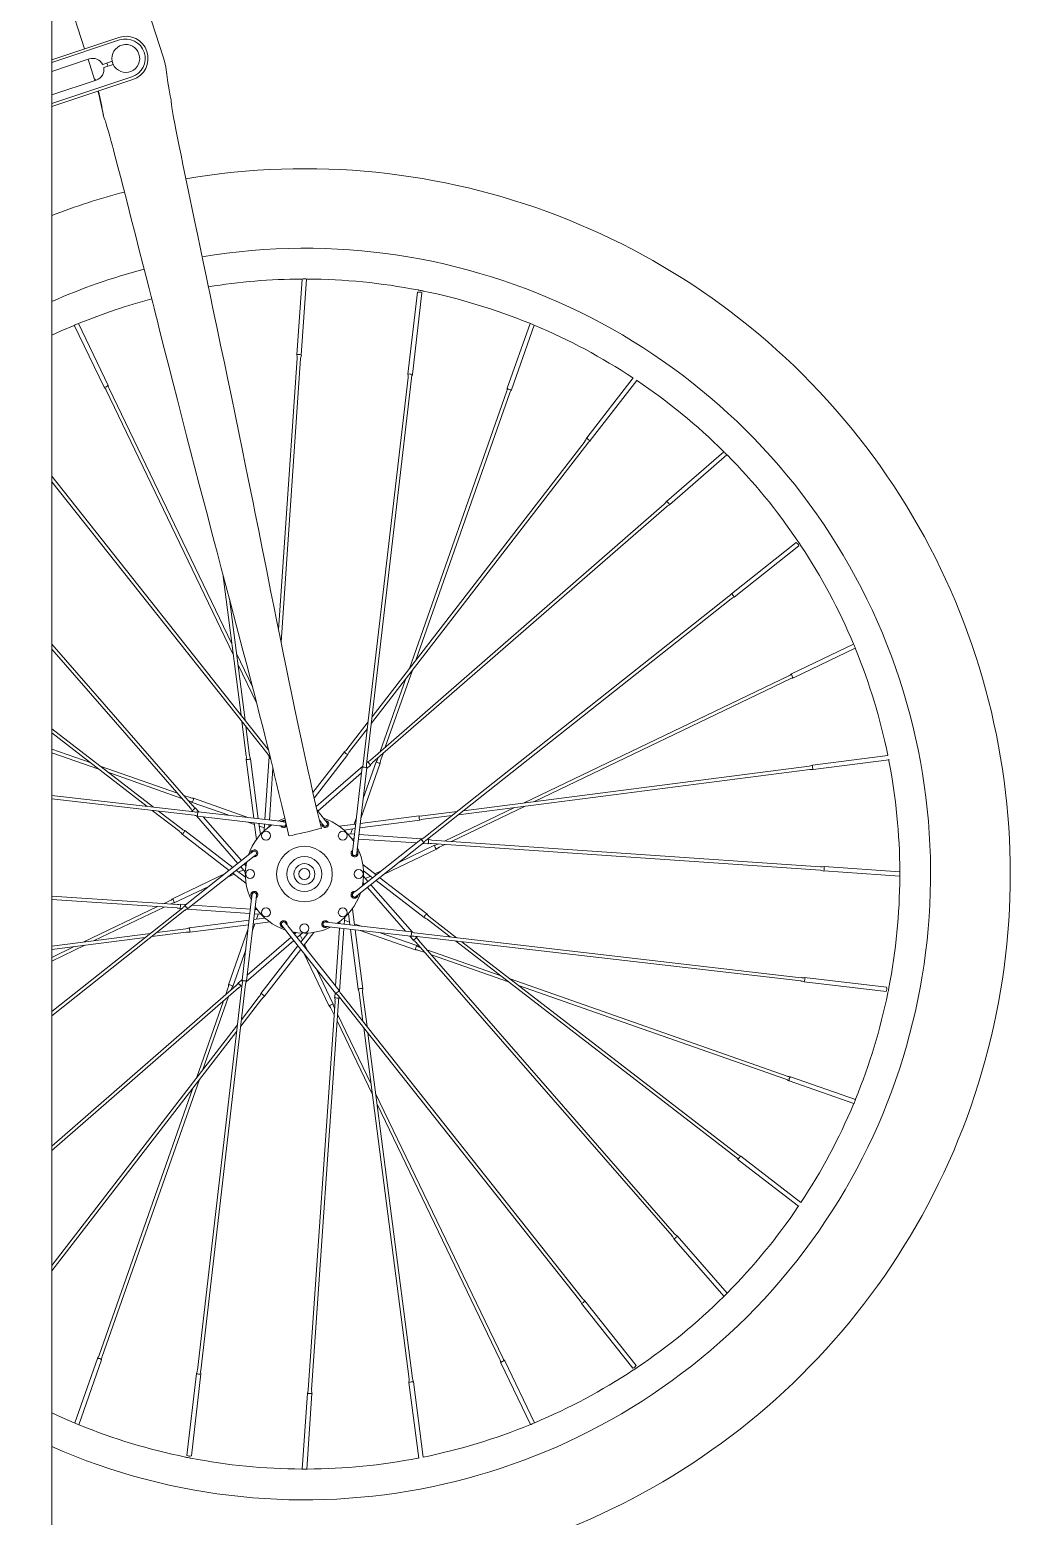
# Model space of a CAD drawing. Header units: millimetres. Extents: x 468 to 13607, y -402 to 3127.
# Drawn here: x 1708 to 2156, y 2064 to 2743 of the extents above; entities that cross this region are included whole.
import ezdxf

# ---------------------------------------------------------------- set-up
doc = ezdxf.new("R2010")
doc.units = ezdxf.units.MM
doc.layers.add('ZANO_R', color=7, linetype='Continuous', lineweight=0)

msp = doc.modelspace()

# ---------------------------------------------------------------- linework, layer by layer
at = {"layer": 'ZANO_R', "color": 253}
for p, q in [((1769.34, 2730.34), (1708.39, 2917.52)), ((1718.45, 2779.99), (1733.4, 2734.06)), ((1718.45, 2729.06), (1749, 2739.26)), ((1749.4, 2738.06), (1718.45, 2727.73)), ((1735.55, 2729.42), (1718.45, 2723.71)), ((1734.98, 2729.23), (1737.96, 2720.07)), ((1741.68, 2726.91), (1745.99, 2728.35)), ((1742.16, 2725.46), (1746.47, 2726.9)), ((1718.45, 2708.98), (1755.03, 2721.19)), ((1755.43, 2719.99), (1718.45, 2707.64)), ((1718.45, 2713), (1738.76, 2719.78)), ((1737.94, 2720.12), (1738.12, 2719.56)), ((1738.25, 2720.22), (1738.42, 2719.66)), ((1772.89, 2710.68), (1772.96, 2709.98)), ((1742.72, 2701.58), (1741.96, 2703.52)), ((1832.67, 2628.9), (1830.29, 2594.34)), ((1832.32, 2594.2), (1834.7, 2628.9)), ((1885.31, 2622.88), (1880.97, 2585.47)), ((1882.99, 2585.24), (1887.33, 2622.65)), ((1728.73, 2607.78), (1742.32, 2579.48)), ((1744.16, 2580.36), (1730.6, 2608.58)), ((1936.68, 2608.64), (1926.28, 2579.01)), ((1928.2, 2578.34), (1938.56, 2607.86)), ((1830.44, 2592.75), (1821.91, 2468.69)), ((1823.05, 2463.04), (1831.96, 2592.65)), ((1881.04, 2583.88), (1860.58, 2407.47)), ((1862.09, 2407.3), (1882.56, 2583.71)), ((1983.7, 2583.75), (1962.55, 2556.34)), ((1964.16, 2555.1), (1985.41, 2582.64)), ((1743.23, 2578.18), (1801.22, 2457.45)), ((1800.6, 2462.26), (1744.61, 2578.84)), ((1926, 2577.45), (1881.64, 2451.07)), ((1884.6, 2454.91), (1927.44, 2576.94)), ((1864.27, 2426.07), (1963, 2554.01)), ((1961.79, 2554.94), (1864.61, 2429.01)), ((2025.1, 2550.07), (1998.99, 2527.31)), ((2000.32, 2525.78), (2026.55, 2548.64)), ((1817.26, 2414.06), (1718.45, 2538.81)), ((1718.45, 2536.35), (1817.16, 2411.73)), ((1997.97, 2526.09), (1863.85, 2409.22)), ((1864.85, 2408.07), (1998.97, 2524.94)), ((2058.07, 2508.59), (2028.55, 2485.21)), ((2029.81, 2483.61), (2059.33, 2507)), ((1796.48, 2494.27), (1804.79, 2429.81)), ((1806.62, 2427.49), (1799.48, 2482.94)), ((2027.48, 2484.03), (1888.27, 2373.76)), ((1889.21, 2372.57), (2028.43, 2482.84)), ((1782.86, 2388.31), (1718.45, 2462.23)), ((1718.45, 2459.91), (1781.71, 2387.31)), ((1810.04, 2442.63), (1802.7, 2457.89)), ((2084.32, 2462.2), (2056.02, 2448.6)), ((2056.9, 2446.77), (2085.1, 2460.32)), ((1803.32, 2453.08), (1811.98, 2435.06)), ((1880.03, 2446.5), (1868.31, 2413.1)), ((1870.64, 2415.13), (1883, 2450.34)), ((2054.72, 2447.69), (1933.99, 2389.7)), ((1938.8, 2390.32), (2055.38, 2446.32)), ((1764.86, 2387.73), (1718.45, 2423.54)), ((1805.17, 2426.88), (1807.19, 2411.14)), ((1808.71, 2411.33), (1807, 2424.56)), ((1862.8, 2426.67), (1853.11, 2414.1)), ((1854.31, 2413.17), (1862.46, 2423.73)), ((1718.45, 2421.62), (1761.92, 2388.07)), ((1736.01, 2408.07), (1718.45, 2414.23)), ((1718.45, 2412.62), (1739.85, 2405.1)), ((1812.68, 2382.44), (1809.16, 2409.8)), ((1817.68, 2410.84), (1815.71, 2382.09)), ((1817.94, 2410.34), (1818.29, 2409.9)), ((1851.95, 2413.01), (1837.63, 2394.46)), ((1838.22, 2391.89), (1853.56, 2411.77)), ((1867.29, 2410.19), (1867.18, 2409.88)), ((1868.62, 2409.37), (1869.62, 2412.22)), ((2099.98, 2411.35), (2065.64, 2406.92)), ((1775.79, 2394.1), (1740.59, 2406.46)), ((1744.43, 2403.5), (1777.82, 2391.77)), ((1807.14, 2409.54), (1810.6, 2382.68)), ((1817.73, 2381.85), (1819.36, 2405.52)), ((1860.32, 2406.48), (1839.11, 2388)), ((1839.85, 2385.95), (1859.85, 2403.37)), ((1860.14, 2405.94), (1855.8, 2368.53)), ((1857.82, 2368.3), (1862.16, 2405.71)), ((1859.48, 2382.58), (1868.34, 2407.81)), ((1866.42, 2408.48), (1860.54, 2391.74)), ((1862.12, 2405.35), (1863.83, 2406.84)), ((1862.5, 2408.37), (1862.18, 2408.1)), ((1904.03, 2384.3), (2064.31, 2404.96)), ((2064.11, 2406.47), (1906.34, 2386.14)), ((2065.9, 2404.91), (2100.4, 2409.35)), ((1783.63, 2385.55), (1718.45, 2393.12)), ((1718.45, 2391.58), (1783.46, 2384.04)), ((1781.55, 2392.08), (1778.71, 2393.08)), ((1780.73, 2390.75), (1781.05, 2390.64)), ((1782.45, 2389.88), (1799.19, 2384.01)), ((1808.35, 2382.94), (1783.12, 2391.8)), ((1764.26, 2386.27), (1776.83, 2376.57)), ((1777.76, 2377.78), (1767.2, 2385.93)), ((1782.55, 2385.96), (1782.82, 2385.65)), ((1785.57, 2385.58), (1784.08, 2387.3)), ((1784.45, 2383.78), (1803.39, 2362.05)), ((1784.98, 2383.61), (1822.39, 2379.27)), ((1822.63, 2381.29), (1785.22, 2385.63)), ((1804.98, 2363.32), (1787.56, 2383.31)), ((1842.92, 2382.08), (1839.48, 2386.42)), ((1857.49, 2383.03), (1856.41, 2379.96)), ((1886.08, 2383.78), (1859.22, 2380.32)), ((1903.41, 2385.76), (1887.67, 2383.73)), ((1887.87, 2382.22), (1901.1, 2383.93)), ((1929.62, 2387.6), (1897.72, 2372.28)), ((1900.8, 2372.07), (1934.43, 2388.22)), ((1801, 2360.16), (1779.15, 2377.02)), ((1807.89, 2380.95), (1810.97, 2379.87)), ((1810.87, 2380.6), (1811.85, 2372.99)), ((1813.62, 2375.19), (1812.95, 2380.36)), ((1813.11, 2379.12), (1815.45, 2378.3)), ((1815.57, 2380.06), (1815.36, 2376.96)), ((1817.52, 2378.77), (1817.59, 2379.83)), ((1818.41, 2379.41), (1817.58, 2379.7)), ((1823.16, 2381.22), (1823.65, 2381.54)), ((1840.57, 2381.77), (1841.32, 2380.82)), ((1857.14, 2380.05), (1849.53, 2379.07)), ((1851.73, 2377.31), (1856.9, 2377.97)), ((1855.65, 2377.81), (1854.83, 2375.48)), ((1858.98, 2378.24), (1886.34, 2381.77)), ((1777.91, 2375.41), (1799.36, 2358.86)), ((1856.6, 2375.36), (1853.5, 2375.57)), ((1855.31, 2373.41), (1856.36, 2373.34)), ((1855.95, 2372.52), (1856.24, 2373.34)), ((1886.88, 2372.99), (1857.36, 2349.6)), ((1858.39, 2373.2), (1884.85, 2371.38)), ((1858.62, 2348.01), (1888.14, 2371.4)), ((1887.38, 2373.24), (1858.63, 2375.22)), ((1893.11, 2370.35), (1877.12, 2362.66)), ((1887.86, 2371.17), (1890.12, 2371.02)), ((1890.26, 2373.04), (1889.85, 2373.07)), ((1891.71, 2371.16), (2069.19, 2358.97)), ((2069.29, 2360.49), (1891.81, 2372.68)), ((1894.93, 2370.94), (1894.63, 2370.8)), ((1895.29, 2369.42), (1898.01, 2370.73)), ((1808.85, 2366.38), (1779.32, 2342.99)), ((1780.59, 2341.4), (1810.11, 2364.79)), ((1869.88, 2356.94), (1893.99, 2368.51)), ((1797.58, 2357.45), (1773.47, 2345.88)), ((1798.66, 2355.72), (1801.6, 2357.13)), ((1801.01, 2357.58), (1807.09, 2352.9)), ((1806.79, 2355.7), (1802.66, 2358.88)), ((1803.65, 2358.12), (1805.88, 2359.19)), ((1804.72, 2360.52), (1806.76, 2358.18)), ((1807.01, 2360.98), (1806.32, 2361.78)), ((1807.19, 2362.07), (1806.4, 2361.69)), ((1866.45, 2356.81), (1860.37, 2361.49)), ((1860.68, 2358.69), (1864.81, 2355.51)), ((1862.74, 2353.87), (1860.7, 2356.21)), ((1863.81, 2356.27), (1861.58, 2355.2)), ((1868.8, 2358.67), (1865.86, 2357.26)), ((1889.55, 2338.98), (1868.11, 2355.53)), ((2070.74, 2358.61), (2105.44, 2356.22)), ((2105.44, 2358.26), (2070.88, 2360.63)), ((1774.35, 2344.04), (1790.35, 2351.73)), ((1860.28, 2352.32), (1861.07, 2352.7)), ((1860.45, 2353.4), (1861.15, 2352.61)), ((1862.48, 2351.07), (1879.91, 2331.08)), ((1883.01, 2330.61), (1864.08, 2352.34)), ((1866.47, 2354.23), (1888.31, 2337.37)), ((1775.76, 2343.23), (1718.45, 2347.16)), ((1718.45, 2345.64), (1775.65, 2341.71)), ((1766.67, 2342.32), (1733.03, 2326.17)), ((1737.84, 2326.79), (1769.75, 2342.11)), ((1772.17, 2344.97), (1769.45, 2343.66)), ((1772.53, 2343.45), (1772.83, 2343.59)), ((1779.61, 2343.22), (1777.34, 2343.37)), ((1809.07, 2341.19), (1782.62, 2343.01)), ((1809.64, 2346.09), (1805.3, 2308.68)), ((1807.32, 2308.45), (1811.66, 2345.86)), ((1809.77, 2347.72), (1809.8, 2347.47)), ((1811.52, 2341.87), (1811.22, 2341.05)), ((1778.25, 2341.82), (1718.45, 2294.45)), ((1718.45, 2292.51), (1779.2, 2340.63)), ((1777.2, 2341.35), (1777.62, 2341.32)), ((1780.09, 2341.15), (1808.84, 2339.17)), ((1808.49, 2336.15), (1781.12, 2332.62)), ((1810.32, 2334.34), (1817.93, 2335.32)), ((1815.74, 2337.08), (1810.56, 2336.42)), ((1810.87, 2339.03), (1813.97, 2338.82)), ((1812.16, 2340.98), (1811.1, 2341.05)), ((1811.81, 2336.58), (1812.63, 2338.91)), ((1882.48, 2330.78), (1845.07, 2335.12)), ((1849.95, 2335.62), (1849.87, 2334.56)), ((1851.89, 2334.33), (1852.11, 2337.43)), ((1854.35, 2335.27), (1852.01, 2336.09)), ((1853.84, 2339.2), (1854.51, 2334.03)), ((1856.59, 2333.79), (1855.61, 2341.39)), ((1889.71, 2336.61), (1900.27, 2328.46)), ((1903.2, 2328.12), (1890.64, 2337.82)), ((1763.44, 2330.09), (1718.45, 2324.29)), ((1764.05, 2328.63), (1779.79, 2330.66)), ((1779.6, 2332.17), (1766.37, 2330.46)), ((1781.38, 2330.61), (1808.25, 2334.07)), ((1807.98, 2331.81), (1799.13, 2306.58)), ((1827.61, 2328.44), (1807.62, 2311.02)), ((1809.98, 2331.36), (1811.06, 2334.43)), ((1824.55, 2332.31), (1847.93, 2302.79)), ((1849.53, 2304.05), (1826.14, 2333.57)), ((1828.86, 2330.65), (1829.24, 2329.86)), ((1829.94, 2330.47), (1829.14, 2329.78)), ((1830.41, 2328.18), (1832.75, 2330.23)), ((1832.81, 2327.11), (1831.74, 2329.34)), ((1835.23, 2330.25), (1832.04, 2326.12)), ((1833.34, 2324.48), (1838.03, 2330.55)), ((1844.83, 2333.1), (1882.25, 2328.76)), ((1849.73, 2332.54), (1847.92, 2306.08)), ((1849.05, 2334.98), (1849.88, 2334.69)), ((1849.78, 2303.55), (1851.75, 2332.3)), ((1854.78, 2331.95), (1858.31, 2304.59)), ((1859.57, 2333.44), (1856.5, 2334.52)), ((1860.32, 2304.85), (1856.86, 2331.71)), ((1859.11, 2331.45), (1884.35, 2322.59)), ((1885.02, 2324.51), (1868.28, 2330.38)), ((1881.89, 2328.81), (1883.38, 2327.09)), ((1883.83, 2328.84), (2060.25, 2308.37)), ((2060.42, 2309.88), (1884.01, 2330.35)), ((1884.91, 2328.43), (1884.64, 2328.74)), ((1718.45, 2322.75), (1761.12, 2328.25)), ((1718.45, 2317.47), (1733.47, 2324.69)), ((1728.66, 2324.07), (1718.45, 2319.16)), ((1801.04, 2305.91), (1806.92, 2322.65)), ((1807.15, 2307.91), (1828.87, 2326.85)), ((1830.76, 2324.46), (1813.91, 2302.62)), ((1815.52, 2301.38), (1832.06, 2322.82)), ((1835.21, 2322.13), (1833.79, 2325.06)), ((1884.6, 2326.08), (2001.48, 2191.96)), ((2002.63, 2192.96), (1885.75, 2327.08)), ((1885.91, 2322.31), (1888.76, 2321.31)), ((1886.73, 2323.64), (1886.41, 2323.75)), ((1923.04, 2310.89), (1889.64, 2322.62)), ((1902.61, 2326.66), (2030.55, 2227.93)), ((2031.48, 2229.14), (1905.54, 2326.32)), ((1833.47, 2321.04), (1845.05, 2296.94)), ((1891.67, 2320.29), (1926.88, 2307.93)), ((1805.34, 2309.04), (1803.63, 2307.55)), ((1846.88, 2297.82), (1839.2, 2313.81)), ((2053.99, 2264.93), (1927.61, 2309.29)), ((2061.77, 2307.94), (2099.18, 2303.6)), ((2099.42, 2305.62), (2062.01, 2309.96)), ((1802.61, 2306.32), (1718.45, 2232.98)), ((1718.45, 2230.96), (1803.61, 2305.17)), ((1805.37, 2307.09), (1784.91, 2130.68)), ((1786.42, 2130.51), (1806.89, 2306.92)), ((1787.43, 2267.89), (1799.15, 2301.29)), ((1798.85, 2305.02), (1797.85, 2302.17)), ((1800.17, 2304.2), (1800.29, 2304.51)), ((1804.97, 2306.01), (1805.28, 2306.29)), ((1813.15, 2301.22), (1805, 2290.66)), ((1847.71, 2303.07), (1847.55, 2300.8)), ((1849.1, 2301.72), (1959.38, 2162.5)), ((1960.57, 2163.45), (1850.3, 2302.66)), ((1858.76, 2303.06), (1860.46, 2289.83)), ((1862.3, 2287.51), (1860.27, 2303.25)), ((1931.45, 2306.32), (2053.48, 2263.49)), ((1796.83, 2299.26), (1784.47, 2264.05)), ((1804.66, 2287.72), (1814.36, 2300.29)), ((1847.7, 2299.22), (1835.51, 2121.74)), ((1837.03, 2121.64), (1849.22, 2299.11)), ((1845.96, 2295.63), (1847.27, 2292.91)), ((1847.48, 2295.99), (1847.33, 2296.29)), ((1849.58, 2300.66), (1849.61, 2301.08)), ((1803.19, 2288.32), (1718.45, 2178.5)), ((1848.6, 2290.13), (1864.76, 2256.5)), ((1864.14, 2261.31), (1848.81, 2293.21)), ((1718.45, 2176), (1802.85, 2285.38)), ((1860.84, 2286.9), (1881.5, 2126.62)), ((1883.01, 2126.82), (1862.68, 2284.58)), ((1741.46, 2136.94), (1785.82, 2263.31)), ((2054.88, 2262.73), (2084.4, 2252.37)), ((2085.17, 2254.25), (2055.55, 2264.65)), ((1782.86, 2259.48), (1740.03, 2137.45)), ((1924.23, 2136.21), (1866.24, 2256.94)), ((1866.86, 2252.13), (1922.86, 2135.55)), ((2031.64, 2226.77), (2059.17, 2205.52)), ((2060.29, 2207.22), (2032.88, 2228.38)), ((2002.32, 2190.61), (2025.17, 2164.38)), ((2026.61, 2165.82), (2003.85, 2191.94)), ((1960.15, 2161.11), (1983.54, 2131.59)), ((1985.13, 2132.85), (1961.74, 2162.38)), ((1739.27, 2136.05), (1728.91, 2106.53)), ((1730.79, 2105.75), (1741.18, 2135.38)), ((1923.31, 2134.03), (1936.85, 2105.83)), ((1938.73, 2106.61), (1925.14, 2134.9)), ((1784.47, 2129.15), (1780.13, 2091.74)), ((1782.15, 2091.51), (1786.49, 2128.92)), ((1881.45, 2125.03), (1885.89, 2090.53)), ((1887.89, 2090.95), (1883.46, 2125.29)), ((1835.14, 2120.19), (1832.76, 2085.49)), ((1834.8, 2085.49), (1837.17, 2120.05))]:
    msp.add_line(p, q, dxfattribs=at)
at = {"layer": 'ZANO_R'}
msp.add_line((1718.45, 2836.59), (1718.45, 2036.59), dxfattribs=at)
at = {"layer": 'ZANO_R', "color": 253, "flags": 128}
for points in [[(1769.34, 2730.34), (1769.93, 2728.34), (1770.48, 2725.67), (1770.98, 2722.32), (1771.46, 2718.7), (1771.96, 2715.23), (1772.46, 2712.57), (1772.89, 2710.68)], [(1743.57, 2727.54), (1743.8, 2726.75), (1744.05, 2726.1)], [(1745.99, 2728.35), (1746.03, 2728.19), (1746.47, 2726.9)], [(1737.94, 2720.12), (1738.25, 2720.21), (1738.25, 2720.21)], [(1841.45, 2378.06), (1839.45, 2386.54), (1837.79, 2393.73), (1836.45, 2399.64), (1835.42, 2404.25), (1834.53, 2408.28), (1833.6, 2412.48), (1832.65, 2416.85), (1830.87, 2425.16), (1829.19, 2433.12), (1827.64, 2440.55), (1826.59, 2445.64), (1825.51, 2450.92), (1824.17, 2457.52), (1822.63, 2465.15), (1821.15, 2472.51), (1819.76, 2479.46), (1818.45, 2485.99), (1816.36, 2496.48), (1814.46, 2506.03), (1812.74, 2514.65), (1811.14, 2522.64), (1810.29, 2526.87), (1809.28, 2531.89), (1808.1, 2537.73), (1806.75, 2544.39), (1805.33, 2551.37), (1803.97, 2558.01), (1802.11, 2567.02), (1800.39, 2575.31), (1798.8, 2582.97), (1797.19, 2590.71), (1795.51, 2598.72), (1793.78, 2607.01), (1792.62, 2612.55), (1791.7, 2616.97), (1791.03, 2620.13), (1790.55, 2622.46), (1789.85, 2625.79), (1788.91, 2630.31), (1787.71, 2636.04), (1786.31, 2642.76), (1784.93, 2649.37), (1783.62, 2655.64), (1782.39, 2661.57), (1780.87, 2668.87), (1779.52, 2675.37), (1778.32, 2681.18), (1777.45, 2685.41), (1776.62, 2689.51), (1775.84, 2693.43), (1775.11, 2697.15), (1774.59, 2699.82), (1774.06, 2702.65), (1773.56, 2705.4), (1773.25, 2707.26), (1773.01, 2708.79), (1772.95, 2709.81), (1772.98, 2710.22)], [(1742.62, 2701.6), (1742.64, 2701.64), (1742.92, 2701), (1743.29, 2699.81), (1743.77, 2698.17), (1744.33, 2696.23), (1744.9, 2694.15), (1745.55, 2691.77), (1746.11, 2689.68), (1746.59, 2687.86), (1747.12, 2685.87), (1747.71, 2683.61), (1748.62, 2680.13), (1749.76, 2675.75), (1751.14, 2670.4), (1752.77, 2664.03), (1754.71, 2656.43), (1756.6, 2649.02), (1758.37, 2642.12), (1759.99, 2635.75), (1761.48, 2629.9), (1762.83, 2624.59), (1763.75, 2620.99), (1764.5, 2618.02), (1765.11, 2615.64), (1765.77, 2613.01), (1766.63, 2609.65), (1767.67, 2605.54), (1769.79, 2597.2), (1771.85, 2589.1), (1773.84, 2581.29), (1775.76, 2573.76), (1777.77, 2565.89), (1779.98, 2557.3), (1781.8, 2550.23), (1783.74, 2542.74), (1785.73, 2535.1), (1787.49, 2528.38), (1788.98, 2522.68), (1790.2, 2518.05), (1791.37, 2513.61), (1792.59, 2509), (1793.86, 2504.19), (1795.79, 2496.86), (1797.88, 2488.98), (1800.13, 2480.45), (1802.64, 2470.96), (1805.39, 2460.48), (1807.43, 2452.68), (1809.12, 2446.16), (1810.46, 2440.99), (1811.81, 2435.72), (1813.29, 2429.92), (1814.84, 2423.8), (1816.44, 2417.38), (1817.43, 2413.41), (1818.37, 2409.56), (1819.28, 2405.84), (1820.15, 2402.25), (1821.03, 2398.57), (1822.11, 2394.04), (1823.4, 2388.54), (1824.9, 2382.07), (1826.6, 2374.62)], [(1832.48, 2628.89), (1832.47, 2628.89), (1832.6, 2628.9), (1832.85, 2628.91), (1833.2, 2628.92), (1833.61, 2628.93), (1834.04, 2628.93), (1834.43, 2628.92), (1834.74, 2628.9), (1834.94, 2628.89), (1835, 2628.89)], [(1885.5, 2623.91), (1885.49, 2623.91), (1885.6, 2623.9), (1885.83, 2623.87), (1886.17, 2623.81), (1886.57, 2623.74), (1886.99, 2623.66), (1887.38, 2623.57), (1887.69, 2623.49), (1887.9, 2623.44), (1887.98, 2623.42), (1887.98, 2623.42)], [(1718.45, 2603.22), (1722.77, 2605.2), (1728.6, 2607.73)], [(1830.27, 2594.33), (1830.44, 2593.4), (1830.4, 2592.76)], [(1830.29, 2594.33), (1830.29, 2594.34), (1830.37, 2594.39), (1830.6, 2594.42), (1830.93, 2594.43), (1831.31, 2594.41), (1831.7, 2594.37), (1832.03, 2594.32), (1832.25, 2594.26), (1832.32, 2594.2), (1832.32, 2594.19)], [(1831.99, 2592.65), (1832.03, 2593.23), (1832.33, 2594.19)], [(1882, 2585.51), (1882.38, 2585.45), (1882.71, 2585.38), (1882.92, 2585.3), (1882.99, 2585.24), (1882.99, 2585.23)], [(1983.63, 2583.8), (1983.65, 2583.78), (1983.71, 2583.75)], [(1962.53, 2556.34), (1962.15, 2555.48), (1961.76, 2554.96)], [(1963.03, 2553.99), (1963.38, 2554.45), (1964.16, 2555.08)], [(2024.96, 2550.2), (2024.99, 2550.17), (2025.13, 2550.05), (2025.36, 2549.84), (2025.64, 2549.57), (2025.94, 2549.28), (2026.23, 2548.98), (2026.47, 2548.72), (2026.65, 2548.52), (2026.74, 2548.42), (2026.73, 2548.43)], [(1998.96, 2527.32), (1998.43, 2526.54), (1997.94, 2526.12)], [(1998.98, 2527.31), (1998.99, 2527.31), (1999.08, 2527.29), (1999.26, 2527.16), (1999.5, 2526.93), (1999.76, 2526.64), (2000.01, 2526.34), (2000.2, 2526.07), (2000.31, 2525.88), (2000.32, 2525.78), (2000.31, 2525.78)], [(1998.99, 2524.91), (1999.43, 2525.3), (2000.32, 2525.76)], [(2058.94, 2509.19), (2058.96, 2509.15), (2059.08, 2509), (2059.26, 2508.76), (2059.48, 2508.44), (2059.72, 2508.09), (2059.94, 2507.75), (2060.13, 2507.44), (2060.26, 2507.22), (2060.33, 2507.1), (2060.33, 2507.1)], [(2029.3, 2484.51), (2029.53, 2484.19), (2029.71, 2483.92), (2029.81, 2483.71), (2029.81, 2483.61), (2029.81, 2483.61)], [(1807.16, 2411.13), (1807.23, 2410.55), (1807.13, 2409.56)], [(1809.16, 2409.81), (1809.16, 2409.8), (1809.09, 2409.74), (1808.88, 2409.67), (1808.55, 2409.59), (1808.17, 2409.53), (1807.78, 2409.5), (1807.45, 2409.48), (1807.23, 2409.5), (1807.14, 2409.54), (1807.14, 2409.55)], [(1809.17, 2409.82), (1808.83, 2410.7), (1808.74, 2411.33)], [(1818.1, 2410.61), (1817.96, 2410.44), (1817.94, 2410.34)], [(1853.08, 2414.12), (1852.72, 2413.66), (1851.94, 2413.03)], [(1853.56, 2411.78), (1853.56, 2411.77), (1853.46, 2411.78), (1853.26, 2411.87), (1852.98, 2412.05), (1852.67, 2412.28), (1852.36, 2412.53), (1852.12, 2412.75), (1851.98, 2412.92), (1851.95, 2413.01), (1851.95, 2413.02)], [(1853.58, 2411.77), (1853.95, 2412.64), (1854.34, 2413.15)], [(2099.96, 2411.44), (2099.97, 2411.39), (2099.98, 2411.35)], [(1863.83, 2409.24), (1863.38, 2408.86), (1862.5, 2408.4)], [(1863.86, 2406.84), (1864.39, 2407.61), (1864.87, 2408.04)], [(1867.33, 2408), (1866.96, 2408.14), (1866.66, 2408.28), (1866.47, 2408.4), (1866.42, 2408.48), (1866.42, 2408.49)], [(2065.62, 2406.94), (2064.74, 2406.59), (2064.11, 2406.51)], [(2064.31, 2404.92), (2064.89, 2405), (2065.88, 2404.89)], [(2100.35, 2409.61), (2100.4, 2409.35), (2100.43, 2409.09), (2100.45, 2408.97), (2100.45, 2408.97)], [(1782.93, 2390.79), (1782.79, 2390.43), (1782.65, 2390.13), (1782.53, 2389.94), (1782.45, 2389.88), (1782.44, 2389.89)], [(1781.68, 2387.29), (1782.07, 2386.85), (1782.53, 2385.96)], [(1784.09, 2387.32), (1783.31, 2387.86), (1782.89, 2388.34)], [(1821.77, 2381.39), (1823.23, 2382.05), (1824.76, 2382.65)], [(1886.35, 2381.77), (1886.34, 2381.77), (1886.28, 2381.84), (1886.2, 2382.05), (1886.13, 2382.37), (1886.07, 2382.76), (1886.03, 2383.15), (1886.02, 2383.48), (1886.04, 2383.7), (1886.08, 2383.78), (1886.09, 2383.78)], [(1887.67, 2383.77), (1887.09, 2383.69), (1886.09, 2383.8)], [(1776.8, 2376.54), (1777.27, 2376.19), (1777.89, 2375.41)], [(1779.15, 2377.04), (1778.29, 2377.42), (1777.78, 2377.81)], [(1779.15, 2377.02), (1779.15, 2377.02), (1779.15, 2376.92), (1779.05, 2376.72), (1778.88, 2376.44), (1778.65, 2376.13), (1778.4, 2375.83), (1778.17, 2375.58), (1778, 2375.44), (1777.91, 2375.41), (1777.91, 2375.42)], [(1822.39, 2379.27), (1822.72, 2379.23), (1823.04, 2379.19), (1823.34, 2379.16), (1823.61, 2379.13), (1823.83, 2379.1), (1824, 2379.08), (1824.1, 2379.07), (1824.14, 2379.07)], [(1824.37, 2381.08), (1824.34, 2381.09), (1824.23, 2381.1), (1824.07, 2381.12), (1823.84, 2381.15), (1823.58, 2381.18), (1823.27, 2381.21), (1822.95, 2381.25), (1822.63, 2381.29)], [(1841.31, 2378.03), (1841.36, 2378.03), (1840.35, 2377.77)], [(1841.32, 2380.82), (1841.53, 2380.56), (1841.73, 2380.31), (1841.91, 2380.07), (1842.08, 2379.86), (1842.22, 2379.68), (1842.33, 2379.55), (1842.39, 2379.47), (1842.41, 2379.44)], [(1844.01, 2380.71), (1843.98, 2380.73), (1843.92, 2380.81), (1843.81, 2380.95), (1843.68, 2381.12), (1843.51, 2381.33), (1843.32, 2381.57), (1843.12, 2381.82), (1842.92, 2382.08)], [(1886.36, 2381.75), (1887.23, 2382.1), (1887.87, 2382.19)], [(1890.14, 2371), (1891.06, 2371.16), (1891.71, 2371.13)], [(1891.81, 2372.72), (1891.23, 2372.76), (1890.28, 2373.06)], [(1893.41, 2369.36), (1893.25, 2369.72), (1893.14, 2370.03), (1893.09, 2370.25), (1893.11, 2370.35), (1893.12, 2370.35)], [(1810.22, 2367.47), (1810.19, 2367.45), (1810.11, 2367.38), (1809.98, 2367.28), (1809.8, 2367.14), (1809.59, 2366.97), (1809.36, 2366.78), (1809.1, 2366.58), (1808.85, 2366.38)], [(1810.11, 2364.79), (1810.36, 2364.99), (1810.62, 2365.19), (1810.85, 2365.38), (1811.07, 2365.55), (1811.24, 2365.68), (1811.37, 2365.79), (1811.46, 2365.85), (1811.48, 2365.88)], [(1855.64, 2367.15), (1855.61, 2367.09), (1855.53, 2366.67)], [(1855.8, 2368.53), (1855.77, 2368.21), (1855.73, 2367.89), (1855.69, 2367.59), (1855.66, 2367.32), (1855.64, 2367.09), (1855.62, 2366.93), (1855.61, 2366.82), (1855.6, 2366.79)], [(1857.62, 2366.55), (1857.62, 2366.59), (1857.64, 2366.69), (1857.66, 2366.86), (1857.68, 2367.08), (1857.71, 2367.35), (1857.75, 2367.65), (1857.79, 2367.97), (1857.82, 2368.3)], [(2069.18, 2358.93), (2069.77, 2358.89), (2070.72, 2358.59)], [(2070.86, 2360.66), (2069.94, 2360.49), (2069.29, 2360.52)], [(2070.87, 2360.63), (2070.88, 2360.63), (2070.92, 2360.55), (2070.96, 2360.33), (2070.96, 2360), (2070.95, 2359.61), (2070.91, 2359.22), (2070.86, 2358.9), (2070.8, 2358.68), (2070.74, 2358.61), (2070.73, 2358.61)], [(2105.43, 2358.45), (2105.43, 2358.45), (2105.43, 2358.32), (2105.45, 2358.06), (2105.46, 2357.7), (2105.47, 2357.29), (2105.46, 2356.86), (2105.45, 2356.48), (2105.44, 2356.17), (2105.43, 2355.98), (2105.42, 2355.93)], [(1857.36, 2349.6), (1857.1, 2349.4), (1856.85, 2349.2), (1856.61, 2349.01), (1856.4, 2348.84), (1856.22, 2348.7), (1856.09, 2348.6), (1856.01, 2348.54), (1855.98, 2348.51)], [(1774.05, 2345.03), (1774.21, 2344.67), (1774.32, 2344.36), (1774.37, 2344.14), (1774.35, 2344.04), (1774.35, 2344.04)], [(1777.33, 2343.39), (1776.4, 2343.22), (1775.76, 2343.26)], [(1809.84, 2347.83), (1809.84, 2347.8), (1809.83, 2347.7), (1809.81, 2347.53), (1809.78, 2347.31), (1809.75, 2347.04), (1809.72, 2346.74), (1809.68, 2346.42), (1809.64, 2346.09)], [(1811.66, 2345.86), (1811.7, 2346.18), (1811.73, 2346.5), (1811.77, 2346.8), (1811.8, 2347.07), (1811.83, 2347.3), (1811.85, 2347.46), (1811.86, 2347.57), (1811.86, 2347.6)], [(1857.24, 2346.92), (1857.27, 2346.94), (1857.35, 2347.01), (1857.48, 2347.11), (1857.66, 2347.25), (1857.87, 2347.42), (1858.11, 2347.61), (1858.36, 2347.81), (1858.62, 2348.01)], [(1775.65, 2341.67), (1776.23, 2341.63), (1777.19, 2341.33)], [(1845.07, 2335.12), (1844.74, 2335.16), (1844.42, 2335.2), (1844.12, 2335.23), (1843.85, 2335.26), (1843.63, 2335.29), (1843.46, 2335.31), (1843.36, 2335.32), (1843.33, 2335.32)], [(1888.31, 2337.37), (1888.31, 2337.37), (1888.31, 2337.46), (1888.41, 2337.67), (1888.59, 2337.95), (1888.82, 2338.26), (1889.06, 2338.56), (1889.29, 2338.8), (1889.46, 2338.95), (1889.55, 2338.98), (1889.55, 2338.97)], [(1888.31, 2337.35), (1889.17, 2336.97), (1889.69, 2336.58)], [(1890.66, 2337.85), (1890.19, 2338.2), (1889.57, 2338.98)], [(1781.1, 2332.64), (1780.23, 2332.29), (1779.59, 2332.2)], [(1779.8, 2330.62), (1780.38, 2330.7), (1781.37, 2330.59)], [(1781.12, 2332.62), (1781.12, 2332.62), (1781.19, 2332.55), (1781.26, 2332.34), (1781.33, 2332.02), (1781.39, 2331.63), (1781.43, 2331.24), (1781.44, 2330.91), (1781.43, 2330.69), (1781.38, 2330.61), (1781.37, 2330.61)], [(1823.46, 2333.68), (1823.48, 2333.66), (1823.54, 2333.58), (1823.65, 2333.44), (1823.79, 2333.27), (1823.96, 2333.06), (1824.14, 2332.82), (1824.34, 2332.57), (1824.55, 2332.31)], [(1826.14, 2333.57), (1825.94, 2333.83), (1825.74, 2334.08), (1825.55, 2334.32), (1825.38, 2334.53), (1825.24, 2334.71), (1825.14, 2334.84), (1825.07, 2334.92), (1825.05, 2334.95)], [(1833.73, 2330.21), (1830.66, 2330.38), (1828.38, 2330.74)], [(1843.09, 2333.31), (1843.13, 2333.3), (1843.23, 2333.29), (1843.4, 2333.27), (1843.62, 2333.24), (1843.89, 2333.21), (1844.19, 2333.18), (1844.51, 2333.14), (1844.83, 2333.1)], [(1885.78, 2327.1), (1885.39, 2327.54), (1884.93, 2328.43)], [(1883.37, 2327.07), (1884.15, 2326.53), (1884.58, 2326.05)], [(1884.54, 2323.6), (1884.68, 2323.96), (1884.82, 2324.26), (1884.94, 2324.45), (1885.02, 2324.51), (1885.03, 2324.5)], [(2062.04, 2308.93), (2061.99, 2308.54), (2061.92, 2308.22), (2061.84, 2308.01), (2061.77, 2307.94), (2061.77, 2307.94)], [(1800.14, 2306.39), (1800.5, 2306.25), (1800.8, 2306.11), (1800.99, 2305.99), (1801.04, 2305.91), (1801.04, 2305.9)], [(1803.61, 2307.55), (1803.07, 2306.78), (1802.59, 2306.35)], [(1803.64, 2305.15), (1804.08, 2305.53), (1804.97, 2305.99)], [(1813.88, 2302.62), (1813.51, 2301.75), (1813.12, 2301.24)], [(1813.9, 2302.61), (1813.91, 2302.62), (1814, 2302.61), (1814.2, 2302.52), (1814.48, 2302.34), (1814.8, 2302.11), (1815.1, 2301.86), (1815.34, 2301.64), (1815.49, 2301.47), (1815.52, 2301.38), (1815.51, 2301.37)], [(1814.38, 2300.27), (1814.74, 2300.73), (1815.52, 2301.36)], [(1858.29, 2304.57), (1858.63, 2303.69), (1858.72, 2303.06)], [(1858.31, 2304.58), (1858.31, 2304.59), (1858.38, 2304.65), (1858.59, 2304.72), (1858.91, 2304.8), (1859.3, 2304.86), (1859.68, 2304.89), (1860.01, 2304.91), (1860.24, 2304.89), (1860.32, 2304.85), (1860.32, 2304.84)], [(1860.31, 2303.26), (1860.23, 2303.84), (1860.34, 2304.83)], [(2100.45, 2305.42), (2100.45, 2305.43), (2100.44, 2305.33), (2100.4, 2305.09), (2100.35, 2304.76), (2100.28, 2304.36), (2100.2, 2303.94), (2100.11, 2303.55), (2100.03, 2303.23), (2099.98, 2303.02), (2099.96, 2302.95), (2099.96, 2302.95)], [(1845.9, 2297.51), (1846.26, 2297.67), (1846.57, 2297.79), (1846.79, 2297.84), (1846.88, 2297.82), (1846.89, 2297.81)], [(1847.53, 2300.79), (1847.7, 2299.86), (1847.66, 2299.22)], [(1849.26, 2299.11), (1849.29, 2299.7), (1849.6, 2300.65)], [(2085.23, 2254.39), (2085.23, 2254.39), (2085.2, 2254.31), (2085.13, 2254.1), (2085.01, 2253.79), (2084.87, 2253.41), (2084.7, 2253.02), (2084.54, 2252.65), (2084.4, 2252.35), (2084.3, 2252.14), (2084.26, 2252.05), (2084.26, 2252.06)], [(2030.53, 2227.9), (2030.99, 2227.54), (2031.61, 2226.76)], [(2032.88, 2228.4), (2032.01, 2228.78), (2031.5, 2229.16)], [(2060.33, 2207.29), (2060.32, 2207.27), (2060.29, 2207.22)], [(2003.85, 2191.97), (2003.08, 2192.5), (2002.65, 2192.98)], [(2001.45, 2191.93), (2001.84, 2191.49), (2002.3, 2190.61)], [(2003.85, 2191.95), (2003.85, 2191.94), (2003.83, 2191.85), (2003.69, 2191.67), (2003.46, 2191.43), (2003.18, 2191.17), (2002.88, 2190.92), (2002.61, 2190.73), (2002.41, 2190.62), (2002.32, 2190.61), (2002.31, 2190.61)], [(2026.74, 2165.97), (2026.74, 2165.98), (2026.71, 2165.94), (2026.59, 2165.81), (2026.39, 2165.58), (2026.13, 2165.31), (2025.83, 2165), (2025.53, 2164.71), (2025.27, 2164.47), (2025.07, 2164.29), (2024.96, 2164.19), (2024.96, 2164.19)], [(1961.04, 2161.62), (1960.73, 2161.39), (1960.45, 2161.21), (1960.25, 2161.12), (1960.15, 2161.11), (1960.15, 2161.12)], [(1985.72, 2131.99), (1985.72, 2131.99), (1985.61, 2131.9), (1985.39, 2131.74), (1985.1, 2131.53), (1984.76, 2131.3), (1984.41, 2131.06), (1984.08, 2130.86), (1983.82, 2130.7), (1983.66, 2130.61), (1983.63, 2130.59)], [(1785.47, 2128.88), (1785.08, 2128.94), (1784.76, 2129.01), (1784.54, 2129.09), (1784.47, 2129.15), (1784.48, 2129.16)], [(1881.46, 2126.62), (1881.54, 2126.03), (1881.43, 2125.04)], [(1883.48, 2125.31), (1883.13, 2126.18), (1883.04, 2126.82)], [(1835.47, 2121.74), (1835.43, 2121.16), (1835.13, 2120.2)], [(1837.17, 2120.06), (1837.17, 2120.05), (1837.09, 2120), (1836.87, 2119.97), (1836.54, 2119.96), (1836.15, 2119.98), (1835.76, 2120.02), (1835.43, 2120.07), (1835.22, 2120.13), (1835.14, 2120.19), (1835.15, 2120.2)], [(1837.19, 2120.06), (1837.02, 2120.99), (1837.06, 2121.63)], [(1728.6, 2106.66), (1722.77, 2109.19), (1718.45, 2111.17)], [(1730.92, 2105.7), (1730.91, 2105.7), (1730.77, 2105.75), (1730.52, 2105.84), (1730.17, 2105.97), (1729.79, 2106.13), (1729.4, 2106.29), (1729.05, 2106.45), (1728.78, 2106.57), (1728.62, 2106.65), (1728.59, 2106.67), (1728.64, 2106.64)], [(1781.96, 2090.48), (1781.97, 2090.48), (1781.87, 2090.49), (1781.65, 2090.52), (1781.31, 2090.57), (1780.92, 2090.64), (1780.5, 2090.73), (1780.11, 2090.81), (1779.79, 2090.89), (1779.57, 2090.95), (1779.48, 2090.97), (1779.49, 2090.97)], [(1887.96, 2090.97), (1887.97, 2090.97), (1887.89, 2090.95)]]:
    msp.add_lwpolyline(points, dxfattribs=at)
at = {"layer": 'ZANO_R', "color": 253}
for centre, radius in [((1816.22, 2374.71), 2.04), ((1851.24, 2374.71), 2.04), ((1833.73, 2357.19), 12.7), ((1833.73, 2357.19), 7.99), ((1808.97, 2357.19), 2.04), ((1833.73, 2357.19), 4.76), ((1833.73, 2357.19), 2.54), ((1858.5, 2357.19), 2.04), ((1816.22, 2339.68), 2.04), ((1851.24, 2339.68), 2.04), ((1833.73, 2332.43), 2.04)]:
    msp.add_circle(centre, radius, dxfattribs=at)
for centre, radius, start, end in [((1752.21, 2729.62), 6.35, 205.34925, 191.56504), ((1752.21, 2729.62), 10.16, 288.45714, 108.45714), ((1752.21, 2729.62), 8.89, 288.45714, 108.45714), ((1737.15, 2724.6), 5.08, 27.08407, 108.45714), ((1737.15, 2724.6), 5.08, 288.45714, 9.83022), ((1411.49, 2636.43), 337.22, 11.47498, 13.41497), ((1521.2, 2664.76), 224.21, 10.00736, 12.88483), ((1833.73, 2357.19), 322.1, 275.52748, 99.66382), ((1833.73, 2357.19), 322.1, 104.77531, 110.9721), ((1833.73, 2357.19), 285.75, 246.20639, 99.3973), ((1833.73, 2357.19), 285.75, 104.83311, 113.79361), ((1833.73, 2357.19), 271.7, 90.26408, 99.27248), ((1833.73, 2357.19), 271.7, 79.01499, 89.73291), ((1886.02, 2620.14), 2.83, 62.33901, 104.42659), ((1833.73, 2357.19), 271.7, 67.76482, 78.48307), ((1833.73, 2357.19), 271.7, 104.86106, 112.23536), ((1736.99, 2590.76), 18.93, 108.69854, 116.2963), ((1930.48, 2590.76), 18.92, 63.7036, 71.30283), ((1833.73, 2357.19), 271.7, 56.51493, 67.23585), ((1742.29, 2581.91), 2.43, 270.89729, 320.41835), ((1740.45, 2577.27), 2.89, 18.10405, 49.62896), ((1747.14, 2580.46), 2.98, 182.15181, 212.58552), ((1881.54, 2584.13), 1.45, 71.62898, 113.21874), ((1878.21, 2584.6), 2.89, 345.81387, 17.25713), ((1885.57, 2583.72), 2.99, 149.79076, 180.28594), ((1975.98, 2569.78), 15.95, 52.34618, 54.67331), ((1833.73, 2357.19), 271.7, 45.26597, 55.98604), ((1923.39, 2578.77), 2.89, 333.1019, 4.63098), ((1927.97, 2580.75), 2.43, 225.8972, 275.41944), ((1930.38, 2576.3), 2.98, 137.15471, 167.58039), ((1964.25, 2557.29), 1.95, 209.15493, 239.68444), ((1964.64, 2556.98), 1.95, 224.9927, 255.54355), ((1833.73, 2357.19), 271.7, 34.01596, 44.73579), ((2056.63, 2506.16), 2.83, 17.33557, 59.42811), ((1833.73, 2357.19), 271.7, 22.76471, 33.48585), ((2025.98, 2486.54), 2.88, 300.80788, 332.26257), ((2028.01, 2483.86), 1.45, 26.65388, 68.19374), ((2030.57, 2480.72), 2.99, 104.77904, 135.29687), ((2067.3, 2453.94), 18.92, 18.70215, 26.30115), ((1833.73, 2357.19), 271.7, 11.51653, 22.23581), ((2053.81, 2450.47), 2.89, 288.10631, 319.62882), ((2057, 2443.78), 2.98, 92.15349, 122.58553), ((2058.45, 2448.64), 2.43, 180.89688, 230.41762), ((1815.04, 2409.59), 2.98, 14.88446, 45.30343), ((1864.23, 2410.53), 2.99, 317.06939, 347.55581), ((1860.85, 2403.2), 2.83, 62.33976, 104.42667), ((1857.57, 2407.46), 2.98, 329.86369, 0.32322), ((1864.93, 2406.58), 2.89, 165.83202, 197.35244), ((1861.65, 2406.62), 1.95, 33.72507, 64.26075), ((1861.98, 2406.25), 1.95, 17.87515, 48.41725), ((1868.07, 2409.24), 1.45, 238.9136, 280.4825), ((1871.22, 2408.05), 2.88, 153.08121, 184.53556), ((2067.51, 2406.39), 1.95, 164.14103, 194.70038), ((2067.57, 2405.9), 1.95, 179.99915, 210.53021), ((1833.73, 2357.19), 271.7, 0.26392, 10.98597), ((1780.4, 2387.7), 2.99, 47.05239, 77.57377), ((1782.87, 2394.68), 2.88, 243.08574, 274.53553), ((1781.69, 2391.54), 1.45, 328.90559, 10.48888), ((1784.31, 2385.12), 1.95, 123.72311, 154.26254), ((1784.68, 2385.44), 1.95, 107.87419, 138.41821), ((1783.47, 2381.03), 2.98, 59.87105, 90.3172), ((1784.34, 2388.39), 2.89, 255.82297, 287.36148), ((1787.72, 2384.31), 2.83, 152.33805, 194.42765), ((1833.73, 2357.19), 26.99, 33.56176, 71.31364), ((1833.73, 2357.19), 26.99, 123.56176, 161.31364), ((1824.25, 2380.07), 1.59, 213.17475, 326.42071), ((1824.25, 2380.07), 1.59, 59.19709, 112.5), ((1824.25, 2380.07), 1.08, 243.63301, 103.13285), ((1824.25, 2380.07), 1.02, 263.38293, 83.38293), ((1765.45, 2673.73), 305.29, 281.57996, 284.20248), ((1843.21, 2380.07), 1.59, 168.17475, 88.59111), ((1843.21, 2380.07), 1.08, 198.63301, 58.13285), ((1843.21, 2380.07), 1.02, 218.38293, 38.38293), ((1833.73, 2357.19), 26.99, 348.56176, 26.31364), ((1885.44, 2370.55), 2.83, 17.34066, 59.42566), ((1886.13, 2375.88), 2.98, 284.87511, 315.31238), ((1890.71, 2370.06), 2.89, 120.83808, 152.3449), ((1888.39, 2371.9), 1.95, 332.8696, 3.42407), ((1888.42, 2372.4), 1.95, 348.72008, 19.26317), ((1893.01, 2373.34), 2.99, 272.05133, 302.5748), ((1894.82, 2369.71), 1.45, 193.91705, 235.48019), ((1896.2, 2366.65), 2.89, 108.10192, 139.51899), ((1833.73, 2357.19), 26.99, 168.56176, 206.31364), ((1810.85, 2366.67), 1.59, 258.17475, 178.59111), ((1810.85, 2366.67), 1.08, 288.63301, 148.13285), ((1810.85, 2366.67), 1.02, 308.38293, 128.38293), ((1856.61, 2366.67), 1.59, 123.17475, 43.59111), ((1856.61, 2366.67), 1.08, 180, 13.13285), ((1856.61, 2366.67), 1.02, 173.38293, 353.38293), ((1833.73, 2357.19), 271.7, 349.01509, 359.73369), ((1810.85, 2347.72), 1.59, 303.17475, 223.59111), ((1810.85, 2347.72), 1.08, 333.63301, 180), ((1810.85, 2347.72), 1.02, 353.38293, 173.38293), ((1856.61, 2347.72), 1.59, 78.17475, 358.59111), ((1856.61, 2347.72), 1.08, 108.63301, 180), ((1771.26, 2347.74), 2.88, 288.08383, 319.53753), ((1774.45, 2341.05), 2.99, 92.05278, 122.57348), ((1772.65, 2344.68), 1.45, 13.90633, 55.49139), ((1779.04, 2341.99), 1.95, 168.71835, 199.26822), ((1779.07, 2342.49), 1.95, 152.87789, 183.41561), ((1776.75, 2344.33), 2.89, 300.83781, 332.34638), ((1782.02, 2343.84), 2.83, 197.34081, 239.42551), ((1833.73, 2357.19), 26.99, 213.56176, 251.31364), ((1833.73, 2357.19), 26.99, 303.56176, 341.31364), ((1856.61, 2347.72), 1.08, 180, 328.13285), ((1856.61, 2347.72), 1.02, 128.38293, 308.38293), ((1781.34, 2338.51), 2.98, 104.87116, 135.31634), ((1824.25, 2334.32), 1.59, 348.17475, 268.59111), ((1824.25, 2334.32), 1.08, 18.63301, 180), ((1824.25, 2334.32), 1.02, 38.38293, 218.38293), ((1843.21, 2334.32), 1.59, 33.17475, 313.59111), ((1843.21, 2334.32), 1.08, 63.63301, 180), ((1843.21, 2334.32), 1.02, 83.38293, 263.38293), ((1824.25, 2334.32), 1.08, 180, 238.13285), ((1833.73, 2357.19), 26.99, 270, 296.31364), ((1843.21, 2334.32), 1.08, 180, 283.13285), ((1879.74, 2330.08), 2.83, 332.34114, 14.42623), ((1883.12, 2326), 2.89, 75.82255, 107.3619), ((1883.99, 2333.36), 2.98, 239.8619, 270.32526), ((1883.16, 2329.27), 1.95, 303.71452, 334.26753), ((1882.78, 2328.95), 1.95, 287.87227, 318.42265), ((1885.78, 2322.85), 1.45, 148.89619, 190.49842), ((1884.59, 2319.71), 2.89, 63.08702, 94.53414), ((1887.07, 2326.69), 2.99, 227.06601, 257.56015), ((1806.61, 2311.19), 2.83, 242.34007, 284.42572), ((1802.54, 2307.81), 2.89, 345.83309, 17.35135), ((1809.89, 2306.93), 2.98, 149.86623, 180.32082), ((2060.26, 2305.35), 2.99, 59.78743, 90.28987), ((2061.13, 2312.71), 2.89, 255.81091, 287.26004), ((2060.67, 2309.39), 1.45, 341.62648, 23.2211), ((1796.24, 2306.34), 2.89, 333.08636, 4.5347), ((1799.39, 2305.15), 1.45, 58.90347, 100.49264), ((1803.23, 2303.86), 2.99, 137.05642, 167.56878), ((1805.48, 2308.14), 1.95, 197.87042, 228.42244), ((1805.81, 2307.77), 1.95, 213.71855, 244.26663), ((1847.09, 2305.49), 2.83, 287.33975, 329.42591), ((1846.6, 2300.21), 2.89, 30.83005, 62.35377), ((1852.42, 2304.8), 2.98, 194.86717, 225.31938), ((1833.73, 2357.19), 271.7, 337.76624, 348.48316), ((2096.68, 2304.91), 2.83, 332.3346, 14.42938), ((1846.25, 2296.11), 1.45, 103.90872, 145.48716), ((1843.19, 2294.73), 2.88, 18.08167, 49.53803), ((1849.87, 2297.91), 2.99, 182.05315, 212.57434), ((1848.44, 2302.54), 1.95, 242.87354, 273.42013), ((1848.94, 2302.5), 1.95, 258.71928, 289.26575), ((2052.83, 2260.55), 2.98, 47.14075, 77.59499), ((2055.31, 2267.54), 2.89, 243.10283, 274.63123), ((2057.29, 2262.96), 2.43, 135.89524, 185.42154), ((1833.73, 2357.19), 271.7, 326.51476, 337.23462), ((2033.52, 2226.28), 1.95, 134.99468, 165.53573), ((2033.82, 2226.68), 1.95, 119.14244, 149.69697), ((1833.73, 2357.19), 271.7, 315.26538, 325.98594), ((2046.57, 2214.76), 15.63, 322.32444, 324.69878), ((1957.26, 2160.36), 2.98, 14.76074, 45.31397), ((1963.08, 2164.95), 2.89, 210.81817, 242.25148), ((1960.39, 2162.92), 1.45, 296.63982, 338.20611), ((1833.73, 2357.19), 271.7, 304.01414, 314.7358), ((1737.09, 2138.09), 2.98, 317.14626, 347.59052), ((1739.5, 2133.64), 2.43, 45.89729, 95.41911), ((1744.07, 2135.62), 2.89, 153.10353, 184.63148), ((1920.32, 2133.93), 2.98, 2.14896, 32.58821), ((1925.18, 2132.48), 2.43, 90.89539, 140.41988), ((1927.01, 2137.12), 2.89, 198.08873, 229.64609), ((1982.69, 2134.29), 2.83, 287.34034, 329.42461), ((1781.89, 2130.67), 2.99, 329.77864, 0.29652), ((1785.92, 2130.26), 1.45, 251.62536, 293.22138), ((1789.25, 2129.79), 2.89, 165.81148, 197.25953), ((1882.43, 2123.35), 1.95, 89.99135, 120.54078), ((1882.93, 2123.42), 1.95, 74.1477, 104.69288), ((1833.73, 2357.19), 271.7, 292.76565, 303.48431), ((1833.73, 2357.19), 271.7, 247.76415, 258.48392), ((1833.73, 2357.19), 271.7, 281.51392, 292.23615), ((1930.48, 2123.62), 18.92, 288.70574, 296.31555), ((1781.45, 2094.25), 2.83, 242.33847, 284.42714), ((1833.73, 2357.19), 271.7, 259.01565, 269.73541), ((1833.73, 2104.39), 18.93, 266.20099, 273.79833), ((1833.73, 2357.19), 271.7, 270.26433, 280.98374), ((1883.46, 2106.36), 16.01, 277.31271, 279.65598)]:
    msp.add_arc(centre, radius, start, end, dxfattribs=at)

doc.saveas('drawing.dxf')
